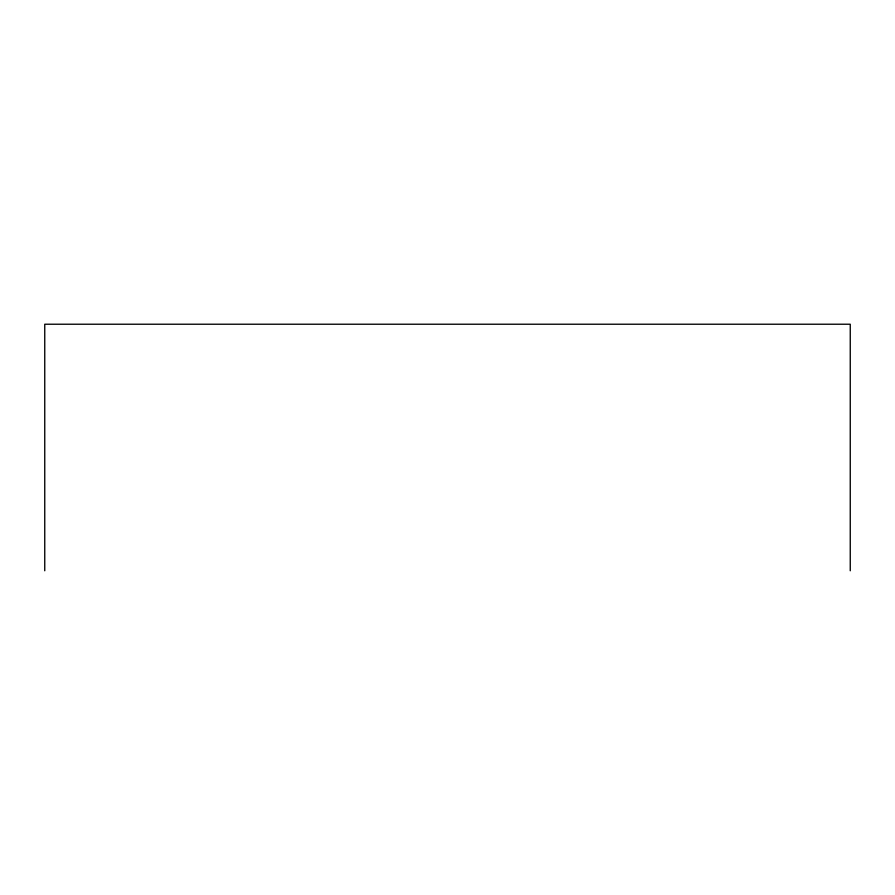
<?xml version="1.0" encoding="UTF-8"?>
<svg xmlns="http://www.w3.org/2000/svg" width="895" height="895" viewBox="0 0 895 895"><rect width="100%" height="100%" fill="white"/><g stroke="black" fill="none" stroke-linecap="round" stroke-linejoin="round"><path stroke-width="1.34" d="M850.25 570.775L850.25 324.225L44.75 324.225L44.75 570.775"/></g></svg>
